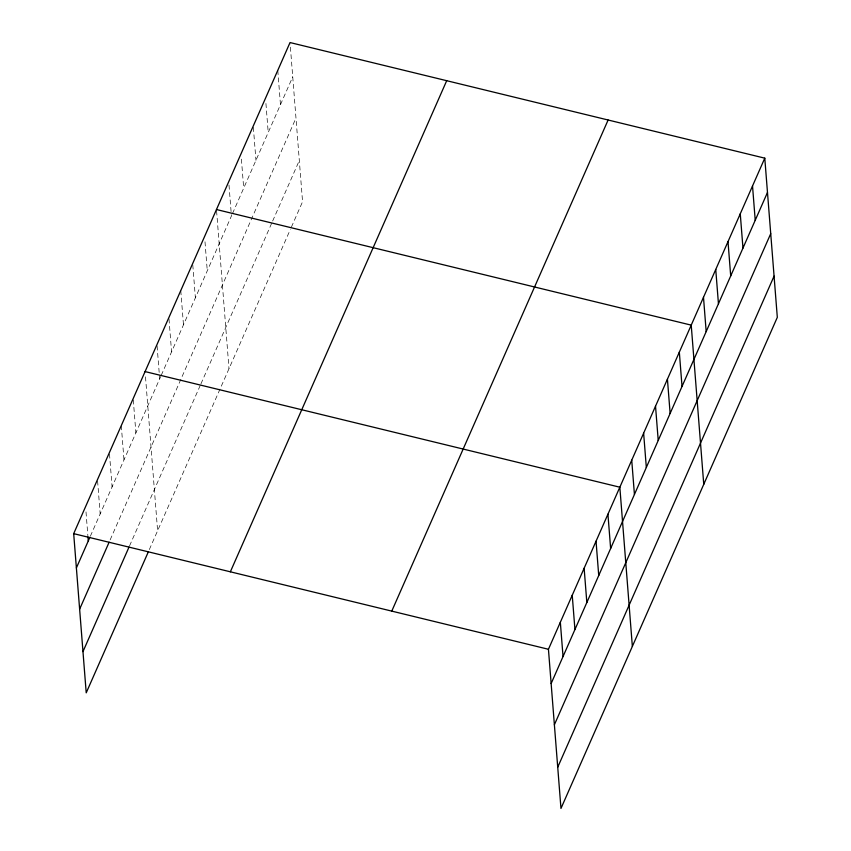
<?xml version="1.0" encoding="UTF-8"?>
<svg xmlns="http://www.w3.org/2000/svg" width="851" height="851" viewBox="0 0 851 851"><rect width="100%" height="100%" fill="white"/><g stroke="black" fill="none" stroke-linecap="round" stroke-linejoin="round"><path stroke-width="0.64" stroke-dasharray="4.25 3.19" d="M90.355 536.226L160.711 376.514M161.233 375.334L231.429 215.973L228.834 183.018M232.504 213.558L292.733 76.824M110.151 539.864L295.978 118.044M129.533 545.927L200.411 385.035M200.932 383.865L272.129 222.217M272.66 221.015L299.318 160.509M149.329 549.565L290.297 229.557M291.372 227.143L302.562 201.73L290.138 43.869M277.777 70.378L280.468 104.662M265.927 103.482L268.214 132.49M253.353 127.352L255.949 160.318M241.407 159.137L243.694 188.145M216.579 210.846L229.004 368.706M204.995 241.812L207.272 270.809M192.783 264.863L195.379 297.829M180.774 290.563L183.476 324.837M168.987 318.891L171.572 351.846M157.084 345.9L159.68 378.855M145.5 376.865L157.605 530.769M133.288 399.917L135.883 432.882M121.289 425.617L123.98 459.891M109.492 453.945L112.087 486.9M97.588 480.953L100.184 513.908M86.004 511.919L87.866 535.651"/><path stroke-width="1.28" d="M148.297 551.916L86.217 692.842L73.686 533.651L290.031 42.55L764.783 158.158L777.314 317.349L560.969 808.45L548.438 649.27L764.783 158.158M76.388 567.936L89.834 537.396M79.632 609.156L109.119 542.215M82.972 651.621L129.012 547.097M230.355 571.808L446.701 80.707M391.768 611.114L608.114 120.012M551.14 683.544L767.485 192.443M554.384 724.765L770.729 233.663M557.724 767.23L774.07 276.128M216.473 209.527L691.225 325.135L703.756 484.325M145.085 371.589L619.836 487.208L632.357 646.388M73.686 533.651L548.438 649.27M752.529 185.997L755.22 220.271M740.264 213.824L742.966 248.098M728.009 241.652L730.701 275.926M715.744 269.48L718.446 303.754M703.49 297.307L706.181 331.592M679.332 352.154L682.023 386.428M667.429 379.163L670.131 413.437M655.525 406.172L658.227 440.446M643.633 433.18L646.324 467.465M631.729 460.189L634.431 494.474M607.933 514.217L610.635 548.491M596.04 541.225L598.732 575.499M584.137 568.234L586.839 602.519M572.234 595.243L574.936 629.527M560.341 622.262L563.032 656.536M87.972 536.97L88.281 540.928"/></g></svg>
